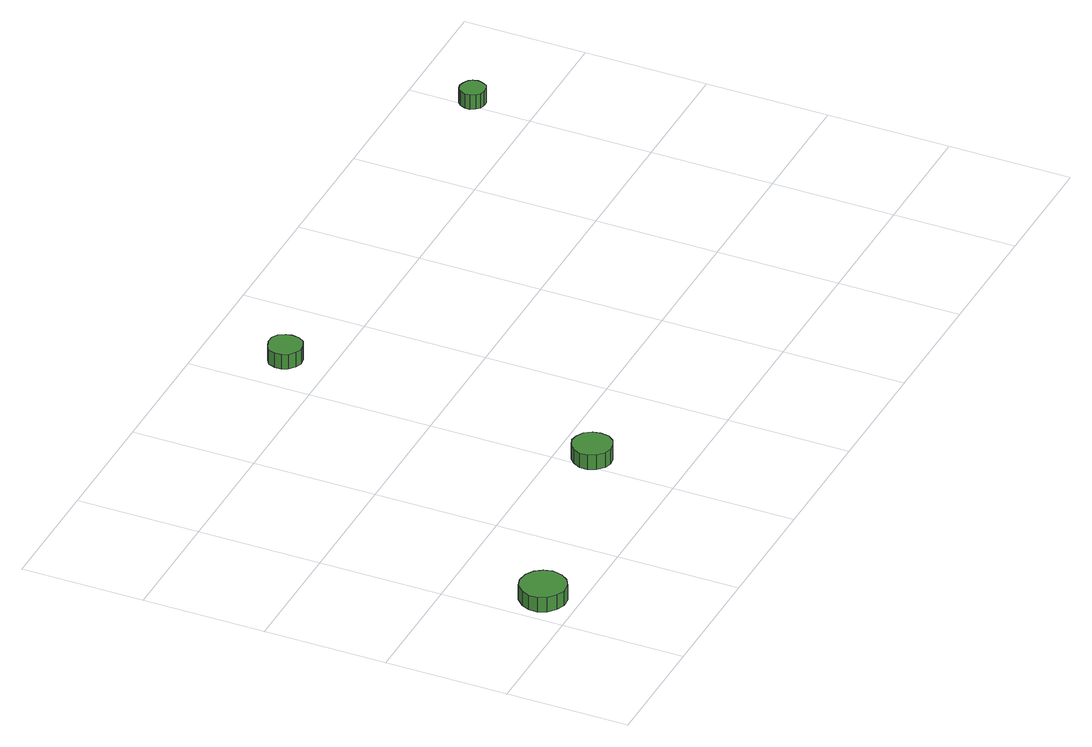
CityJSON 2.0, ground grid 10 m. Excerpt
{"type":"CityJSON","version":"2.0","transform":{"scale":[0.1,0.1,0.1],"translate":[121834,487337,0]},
"CityObjects":{
"tree1":{"type":"SolitaryVegetationObject","attributes":{"function":"something"},"geometry":[{"type":"MultiSurface","lod":"1","boundaries":[[[0,1,2,3,4,5,6,7,8,9,10,11,12,13,14]],[[15,16,17,18,19,20,21,22,23,24,25,26,27,28,29]],[[0,29,28,1]],[[1,28,27,2]],[[2,27,26,3]],[[3,26,25,4]],[[4,25,24,5]],[[5,24,23,6]],[[6,23,22,7]],[[7,22,21,8]],[[8,21,20,9]],[[9,20,19,10]],[[10,19,18,11]],[[11,18,17,12]],[[12,17,16,13]],[[13,16,15,14]],[[14,15,29,0]]]}]},
"tree2":{"type":"SolitaryVegetationObject","attributes":{"function":"something"},"geometry":[{"type":"MultiSurface","lod":"1","boundaries":[[[30,31,32,33,34,35,36,37,38,39,40,41,42,43,44]],[[45,46,47,48,49,50,51,52,53,54,55,56,57,58,59]],[[30,59,58,31]],[[31,58,57,32]],[[32,57,56,33]],[[33,56,55,34]],[[34,55,54,35]],[[35,54,53,36]],[[36,53,52,37]],[[37,52,51,38]],[[38,51,50,39]],[[39,50,49,40]],[[40,49,48,41]],[[41,48,47,42]],[[42,47,46,43]],[[43,46,45,44]],[[44,45,59,30]]]}]},
"tree3":{"type":"SolitaryVegetationObject","attributes":{"function":"something"},"geometry":[{"type":"MultiSurface","lod":"1","boundaries":[[[60,61,62,63,64,65,66,67,68,69,70,71,72,73,74]],[[75,76,77,78,79,80,81,82,83,84,85,86,87,88,89]],[[60,89,88,61]],[[61,88,87,62]],[[62,87,86,63]],[[63,86,85,64]],[[64,85,84,65]],[[65,84,83,66]],[[66,83,82,67]],[[67,82,81,68]],[[68,81,80,69]],[[69,80,79,70]],[[70,79,78,71]],[[71,78,77,72]],[[72,77,76,73]],[[73,76,75,74]],[[74,75,89,60]]]}]},
"tree4":{"type":"SolitaryVegetationObject","attributes":{"function":"something"},"geometry":[{"type":"MultiSurface","lod":"1","boundaries":[[[90,91,92,93,94,95,96,97,98,99,100,101,102,103,104]],[[105,106,107,108,109,110,111,112,113,114,115,116,117,118,119]],[[90,119,118,91]],[[91,118,117,92]],[[92,117,116,93]],[[93,116,115,94]],[[94,115,114,95]],[[95,114,113,96]],[[96,113,112,97]],[[97,112,111,98]],[[98,111,110,99]],[[99,110,109,100]],[[100,109,108,101]],[[101,108,107,102]],[[102,107,106,103]],[[103,106,105,104]],[[104,105,119,90]]]}]}
},
"vertices":[
[45,28,21],[43,35,21],[39,41,21],[32,45,21],[24,46,21],[17,44,21],[11,38,21],[8,31,21],[8,24,21],[11,17,21],[17,12,21],[24,9,21],[32,10,21],[39,14,21],[43,20,21],[43,20,8],[39,14,8],[32,10,8],[24,9,8],[17,12,8],[11,17,8],[8,24,8],[8,31,8],[11,38,8],[17,44,8],[24,46,8],[32,45,8],[39,41,8],[43,35,8],[45,28,8],
[228,72,20],[227,78,20],[223,84,20],[217,87,20],[211,88,20],[205,86,20],[200,81,20],[197,75,20],[197,69,20],[200,63,20],[205,58,20],[211,56,20],[217,57,20],[223,60,20],[227,65,20],[227,65,7],[223,60,7],[217,57,7],[211,56,7],[205,58,7],[200,63,7],[197,69,7],[197,75,7],[200,81,7],[205,86,7],[211,88,7],[217,87,7],[223,84,7],[227,78,7],[228,72,7],
[249,336,21],[248,341,21],[245,346,21],[240,349,21],[234,349,21],[229,347,21],[224,344,21],[222,338,21],[222,333,21],[224,328,21],[229,324,21],[234,322,21],[240,323,21],[245,325,21],[248,330,21],[248,330,8],[245,325,8],[240,323,8],[234,322,8],[229,324,8],[224,328,8],[222,333,8],[222,338,8],[224,344,8],[229,347,8],[234,349,8],[240,349,8],[245,346,8],[248,341,8],[249,336,8],
[616,350,20],[615,354,20],[613,357,20],[609,359,20],[605,360,20],[601,359,20],[598,356,20],[596,352,20],[596,348,20],[598,344,20],[601,341,20],[605,340,20],[609,340,20],[613,342,20],[615,346,20],[615,346,7],[613,342,7],[609,340,7],[605,340,7],[601,341,7],[598,344,7],[596,348,7],[596,352,7],[598,356,7],[601,359,7],[605,360,7],[609,359,7],[613,357,7],[615,354,7],[616,350,7]
]}
